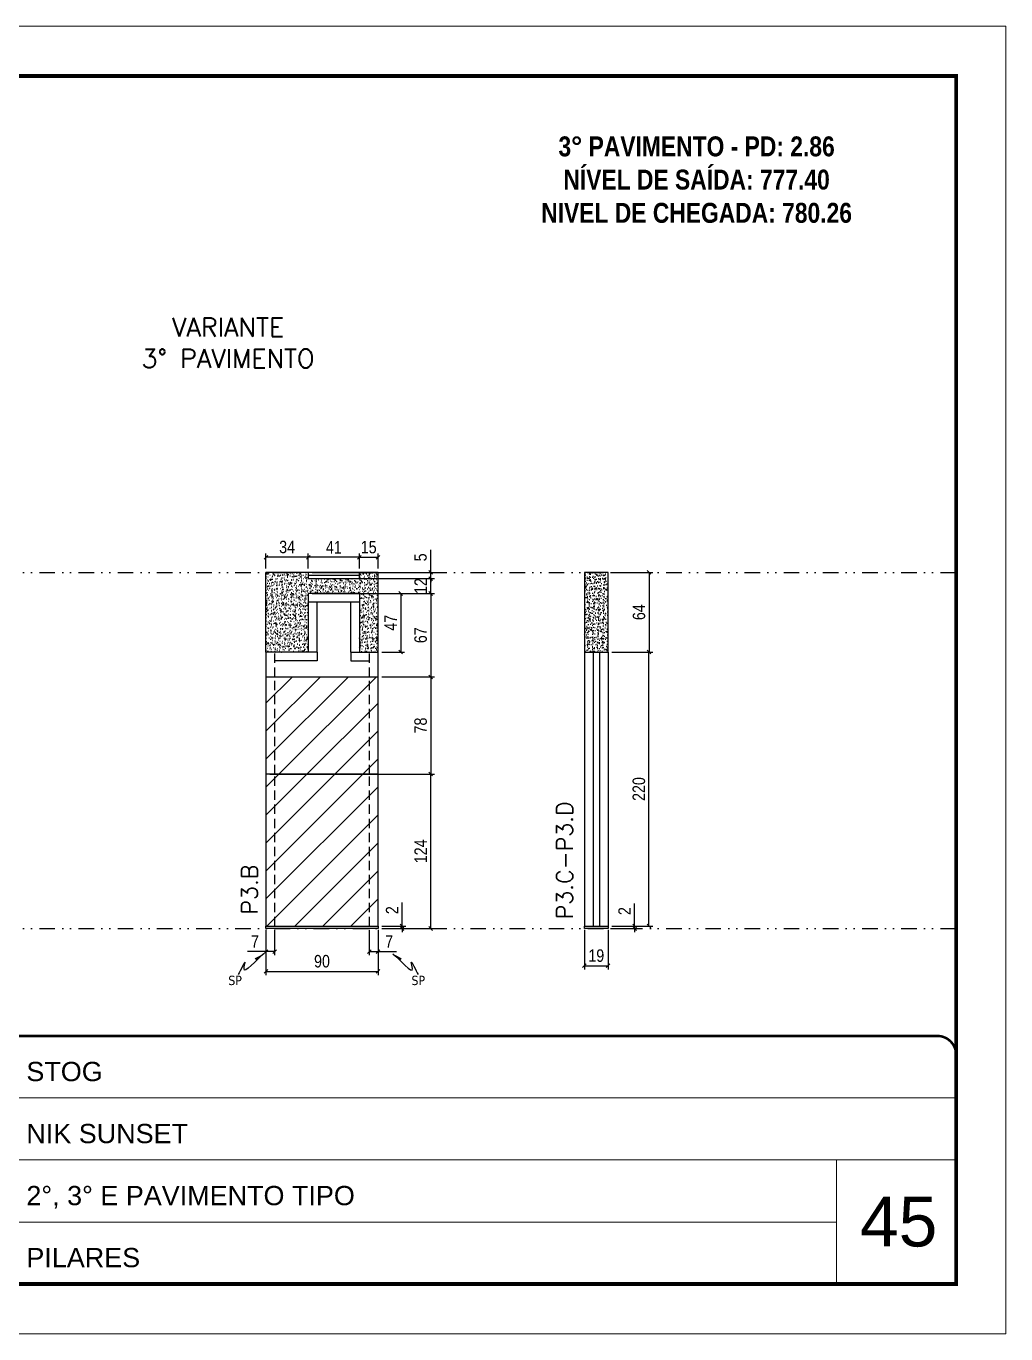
# Model space of a CAD drawing. Extents: x 808 to 7089, y -98 to 17032.
# Drawn here: x 1507 to 2293, y 3348 to 4398 of the extents above; entities that cross this region are included whole.
import ezdxf

# ---------------------------------------------------------------- set-up
doc = ezdxf.new("R2010")
doc.units = 0
for name, pattern in [('CONTINUO', [0]), ('DASHED', [0.75, 0.5, -0.25]), ('DIVIDE2', [0.625, 0.25, -0.125, 0, -0.125, 0, -0.125]), ('HIDDEN', [0.375, 0.25, -0.125])]:
    doc.linetypes.add(name, pattern=pattern)
for name, color, linetype, lineweight in [('CARIMBO', 255, 'Continuous', 9), ('Folhas', 255, 'Continuous', 9), ('REAPROVEITAMENTO', 251, 'Continuous', 9), ('SARRAFO DE PRESSAO', 251, 'DASHED', 9), ('Texto Seção', 7, 'Continuous', 15)]:
    doc.layers.add(name, color=color, linetype=linetype, lineweight=lineweight)
for name, color, linetype in [('COTA', 241, 'Continuous'), ('NOMENCLATURA', 7, 'Continuous'), ('Nível', 160, 'Continuous'), ('Painéis', 200, 'Continuous'), ('SARR_2.2x7', 40, 'Continuous'), ('SARR_EDITAR', 141, 'Continuous'), ('Sarrafo de Pressão', 42, 'HIDDEN'), ('texto', 7, 'Continuous')]:
    doc.layers.add(name, color=color, linetype=linetype)
doc.styles.add('ARIAL', font='arial.ttf')
doc.styles.add('COTA TECNICA', font='techl___.ttf', dxfattribs={"height": 10})
doc.styles.add('COTA TECNICA-50', font='techl___.ttf', dxfattribs={"height": 10})
doc.styles.add('REGUA-120', font='ROMANS.shx', dxfattribs={"height": 15})
doc.styles.add('ROMANC', font='techb___.ttf', dxfattribs={"height": 2.5})
doc.styles.get("Standard").update_dxf_attribs({"font": 'arial.ttf'})
doc.dimstyles.new('COTA PAINEL-50', dxfattribs={"dimtxt": 10, "dimasz": 3, "dimexe": 3, "dimexo": 3, "dimgap": 3, "dimtad": 1, "dimdec": 1, "dimzin": 12, "dimdsep": 46, "dimtxsty": 'COTA TECNICA-50', "dimblk1": 'OBLIQUE', "dimblk2": 'OBLIQUE', "dimsah": 1, "dimcen": 0.9, "dimclrd": 4, "dimclre": 4, "dimclrt": 240, "dimadec": 1, "dimazin": 3, "dimtfac": 1, "dimtdec": 1, "dimtmove": 0, "dimatfit": 3, "dimfxl": 1, "dimtolj": 1, "dimtzin": 12, "dimarcsym": 0})
doc.dimstyles.new('PAINEL', dxfattribs={"dimtxt": 10, "dimasz": 3, "dimexe": 3, "dimexo": 3, "dimgap": 3, "dimtad": 1, "dimdec": 1, "dimzin": 12, "dimdsep": 46, "dimtxsty": 'COTA TECNICA', "dimblk1": 'OBLIQUE', "dimblk2": 'OBLIQUE', "dimsah": 1, "dimcen": 0.9, "dimclrd": 4, "dimclre": 4, "dimclrt": 240, "dimadec": 1, "dimazin": 3, "dimtfac": 1, "dimtdec": 1, "dimtmove": 0, "dimatfit": 3, "dimfxl": 1, "dimtolj": 1, "dimtzin": 12, "dimarcsym": 0})
doc.dimstyles.get("Standard").update_dxf_attribs({"dimtxt": 0.18, "dimasz": 0.18, "dimexe": 0.18, "dimexo": 0.0625, "dimgap": 0.09, "dimtad": 0, "dimtih": 1, "dimtoh": 1, "dimdec": 4, "dimzin": 0, "dimdsep": 46, "dimtxsty": 'Standard', "dimcen": 0.09, "dimadec": 0, "dimazin": 0, "dimtfac": 1, "dimtdec": 4, "dimtofl": 0, "dimtmove": 0, "dimatfit": 3, "dimfxl": 1, "dimtolj": 1, "dimtzin": 0, "dimarcsym": 0})

# ---------------------------------------------------------------- blocks, each defined once
blk = doc.blocks.new('_Oblique')
at = {"color": 0, "linetype": 'ByBlock', "lineweight": -2}
blk.add_line((-0.5, -0.5), (0.5, 0.5), dxfattribs=at)
blk = doc.blocks.new('*D459')
at = {"layer": 'COTA', "color": 4, "lineweight": -2, "transparency": 16777216}
for p, q in [((1954.9, 3672.6), (1954.9, 3640.7)), ((1973.9, 3672.6), (1973.9, 3640.7)), ((1954.9, 3643.7), (1973.9, 3643.7))]:
    blk.add_line(p, q, dxfattribs=at)
at = {"layer": 'Defpoints', "color": 0, "transparency": 16777216}
for p in [(1954.9, 3675.6), (1973.9, 3675.6), (1973.9, 3643.7)]:
    blk.add_point(p, dxfattribs=at)
at = {"layer": 'COTA', "color": 4, "lineweight": -2, "transparency": 16777216, "xscale": 3, "yscale": 3, "zscale": 3, "rotation": 180}
blk.add_blockref('_Oblique', (1954.9, 3643.7), dxfattribs=at)
at = {"layer": 'COTA', "color": 4, "lineweight": -2, "transparency": 16777216, "xscale": 3, "yscale": 3, "zscale": 3}
blk.add_blockref('_Oblique', (1973.9, 3643.7), dxfattribs=at)
at = {"layer": 'COTA', "color": 240, "transparency": 16777216, "insert": (1964.4, 3651.8), "char_height": 10, "attachment_point": 5, "style": 'COTA TECNICA'}
blk.add_mtext('\\A1;19', dxfattribs=at)
blk = doc.blocks.new('*D460')
at = {"layer": 'COTA', "color": 4, "lineweight": -2, "transparency": 16777216}
for p, q in [((1976.9, 3895.6), (2009.7, 3895.6)), ((2006.7, 3675.6), (2006.7, 3895.6)), ((1976.9, 3675.6), (2009.7, 3675.6))]:
    blk.add_line(p, q, dxfattribs=at)
at = {"layer": 'Defpoints', "color": 0, "transparency": 16777216}
for p in [(1973.9, 3895.6), (2006.7, 3895.6), (1973.9, 3675.6)]:
    blk.add_point(p, dxfattribs=at)
at = {"layer": 'COTA', "color": 4, "lineweight": -2, "transparency": 16777216, "xscale": 3, "yscale": 3, "zscale": 3}
for p, rotation in [((2006.7, 3895.6), 90), ((2006.7, 3675.6), 270)]:
    blk.add_blockref('_Oblique', p, dxfattribs=dict(at, rotation=rotation))
at = {"layer": 'COTA', "color": 240, "transparency": 16777216, "insert": (1998.6, 3785.6), "char_height": 10, "attachment_point": 5, "rotation": 90, "style": 'COTA TECNICA'}
blk.add_mtext('\\A1;220', dxfattribs=at)
blk = doc.blocks.new('*D461')
at = {"layer": 'COTA', "color": 4, "lineweight": -2, "transparency": 16777216}
for p, q in [((1995.1, 3675.6), (1995.1, 3693.7)), ((1976.9, 3675.6), (1998.1, 3675.6)), ((1995.1, 3673.6), (1995.1, 3675.6)), ((1976.9, 3673.6), (1998.1, 3673.6)), ((1995.1, 3673.6), (1995.1, 3670.6))]:
    blk.add_line(p, q, dxfattribs=at)
at = {"layer": 'Defpoints', "color": 0, "transparency": 16777216}
for p in [(1973.9, 3675.6), (1995.1, 3675.6), (1973.9, 3673.6)]:
    blk.add_point(p, dxfattribs=at)
at = {"layer": 'COTA', "color": 4, "lineweight": -2, "transparency": 16777216, "xscale": 3, "yscale": 3, "zscale": 3}
for p, rotation in [((1995.1, 3675.6), 270), ((1995.1, 3673.6), 90)]:
    blk.add_blockref('_Oblique', p, dxfattribs=dict(at, rotation=rotation))
at = {"layer": 'COTA', "color": 240, "transparency": 16777216, "insert": (1987.1, 3687.6), "char_height": 10, "attachment_point": 5, "rotation": 90, "style": 'COTA TECNICA-50'}
blk.add_mtext('\\A1;2', dxfattribs=at)
blk = doc.blocks.new('*D1688')
at = {"layer": 'COTA', "color": 4, "linetype": 'ByBlock', "lineweight": -2, "transparency": 16777216}
for p, q in [((1976.9, 3959.6), (2009.8, 3959.6)), ((2006.8, 3959.6), (2006.8, 3895.6)), ((1976.9, 3895.6), (2009.8, 3895.6))]:
    blk.add_line(p, q, dxfattribs=at)
at = {"layer": 'Defpoints', "color": 0, "linetype": 'ByBlock', "transparency": 16777216}
for p in [(1973.9, 3959.6), (1973.9, 3895.6), (2006.8, 3895.6)]:
    blk.add_point(p, dxfattribs=at)
at = {"layer": 'COTA', "color": 4, "linetype": 'ByBlock', "lineweight": -2, "transparency": 16777216, "xscale": 3, "yscale": 3, "zscale": 3}
for p, rotation in [((2006.8, 3959.6), 90), ((2006.8, 3895.6), 270)]:
    blk.add_blockref('_Oblique', p, dxfattribs=dict(at, rotation=rotation))
at = {"layer": 'COTA', "color": 240, "linetype": 'ByBlock', "transparency": 16777216, "insert": (1998.7, 3927.6), "char_height": 10, "attachment_point": 5, "rotation": 90, "style": 'COTA TECNICA'}
blk.add_mtext('\\A1;64', dxfattribs=at)
blk = doc.blocks.new('*D554')
at = {"layer": 'COTA', "color": 4, "lineweight": -2, "transparency": 16777216}
for p, q in [((1699.2, 3672.6), (1699.2, 3636.2)), ((1789.2, 3672.6), (1789.2, 3636.2)), ((1699.2, 3639.2), (1789.2, 3639.2))]:
    blk.add_line(p, q, dxfattribs=at)
at = {"layer": 'Defpoints', "color": 0, "transparency": 16777216}
for p in [(1699.2, 3675.6), (1789.2, 3675.6), (1789.2, 3639.2)]:
    blk.add_point(p, dxfattribs=at)
at = {"layer": 'COTA', "color": 4, "lineweight": -2, "transparency": 16777216, "xscale": 3, "yscale": 3, "zscale": 3, "rotation": 180}
blk.add_blockref('_Oblique', (1699.2, 3639.2), dxfattribs=at)
at = {"layer": 'COTA', "color": 4, "lineweight": -2, "transparency": 16777216, "xscale": 3, "yscale": 3, "zscale": 3}
blk.add_blockref('_Oblique', (1789.2, 3639.2), dxfattribs=at)
at = {"layer": 'COTA', "color": 240, "transparency": 16777216, "insert": (1744.2, 3647.3), "char_height": 10, "attachment_point": 5, "style": 'COTA TECNICA'}
blk.add_mtext('\\A1;90', dxfattribs=at)
blk = doc.blocks.new('*D555')
at = {"layer": 'COTA', "color": 4, "lineweight": -2, "transparency": 16777216}
for p, q in [((1782.2, 3672.6), (1782.2, 3652.1)), ((1789.2, 3670.6), (1789.2, 3652.1)), ((1782.2, 3655.1), (1789.2, 3655.1)), ((1789.2, 3655.1), (1804, 3655.1))]:
    blk.add_line(p, q, dxfattribs=at)
at = {"layer": 'Defpoints', "color": 0, "transparency": 16777216}
for p in [(1782.2, 3675.6), (1789.2, 3673.6), (1789.2, 3655.1)]:
    blk.add_point(p, dxfattribs=at)
at = {"layer": 'COTA', "color": 4, "lineweight": -2, "transparency": 16777216, "xscale": 3, "yscale": 3, "zscale": 3, "rotation": 180}
blk.add_blockref('_Oblique', (1782.2, 3655.1), dxfattribs=at)
at = {"layer": 'COTA', "color": 4, "lineweight": -2, "transparency": 16777216, "xscale": 3, "yscale": 3, "zscale": 3}
blk.add_blockref('_Oblique', (1789.2, 3655.1), dxfattribs=at)
at = {"layer": 'COTA', "color": 240, "transparency": 16777216, "insert": (1798.1, 3663.1), "char_height": 10, "attachment_point": 5, "style": 'COTA TECNICA-50'}
blk.add_mtext('\\A1;7', dxfattribs=at)
blk = doc.blocks.new('*D556')
at = {"layer": 'COTA', "color": 4, "lineweight": -2, "transparency": 16777216}
for p, q in [((1699.2, 3670.6), (1699.2, 3652.1)), ((1706.2, 3672.6), (1706.2, 3652.1)), ((1699.2, 3655.1), (1684.5, 3655.1)), ((1706.2, 3655.1), (1699.2, 3655.1))]:
    blk.add_line(p, q, dxfattribs=at)
at = {"layer": 'Defpoints', "color": 0, "transparency": 16777216}
for p in [(1706.2, 3675.6), (1699.2, 3673.6), (1699.2, 3655.1)]:
    blk.add_point(p, dxfattribs=at)
at = {"layer": 'COTA', "color": 4, "lineweight": -2, "transparency": 16777216, "xscale": 3, "yscale": 3, "zscale": 3, "rotation": 180}
blk.add_blockref('_Oblique', (1699.2, 3655.1), dxfattribs=at)
at = {"layer": 'COTA', "color": 4, "lineweight": -2, "transparency": 16777216, "xscale": 3, "yscale": 3, "zscale": 3}
blk.add_blockref('_Oblique', (1706.2, 3655.1), dxfattribs=at)
at = {"layer": 'COTA', "color": 240, "transparency": 16777216, "insert": (1690.4, 3663.1), "char_height": 10, "attachment_point": 5, "style": 'COTA TECNICA-50'}
blk.add_mtext('\\A1;7', dxfattribs=at)
blk = doc.blocks.new('*D557')
at = {"layer": 'COTA', "color": 4, "linetype": 'ByBlock', "lineweight": -2, "transparency": 16777216}
for p, q in [((1792.2, 3797.6), (1834.5, 3797.6)), ((1831.5, 3673.6), (1831.5, 3797.6)), ((1792.2, 3673.6), (1834.5, 3673.6))]:
    blk.add_line(p, q, dxfattribs=at)
at = {"layer": 'Defpoints', "color": 0, "linetype": 'ByBlock', "transparency": 16777216}
for p in [(1789.2, 3797.6), (1831.5, 3797.6), (1789.2, 3673.6)]:
    blk.add_point(p, dxfattribs=at)
at = {"layer": 'COTA', "color": 4, "linetype": 'ByBlock', "lineweight": -2, "transparency": 16777216, "xscale": 3, "yscale": 3, "zscale": 3}
for p, rotation in [((1831.5, 3797.6), 90), ((1831.5, 3673.6), 270)]:
    blk.add_blockref('_Oblique', p, dxfattribs=dict(at, rotation=rotation))
at = {"layer": 'COTA', "color": 240, "linetype": 'ByBlock', "transparency": 16777216, "insert": (1823.4, 3735.6), "char_height": 10, "attachment_point": 5, "rotation": 90, "style": 'COTA TECNICA'}
blk.add_mtext('\\A1;124', dxfattribs=at)
blk = doc.blocks.new('*D558')
at = {"layer": 'COTA', "color": 4, "lineweight": -2, "transparency": 16777216}
for p, q in [((1808.5, 3675.6), (1808.5, 3694.4)), ((1792.2, 3675.6), (1811.5, 3675.6)), ((1808.5, 3673.6), (1808.5, 3675.6)), ((1792.2, 3673.6), (1811.5, 3673.6)), ((1808.5, 3673.6), (1808.5, 3670.6))]:
    blk.add_line(p, q, dxfattribs=at)
at = {"layer": 'Defpoints', "color": 0, "transparency": 16777216}
for p in [(1789.2, 3675.6), (1789.2, 3673.6), (1808.5, 3673.6)]:
    blk.add_point(p, dxfattribs=at)
at = {"layer": 'COTA', "color": 4, "lineweight": -2, "transparency": 16777216, "xscale": 3, "yscale": 3, "zscale": 3}
for p, rotation in [((1808.5, 3675.6), 270), ((1808.5, 3673.6), 90)]:
    blk.add_blockref('_Oblique', p, dxfattribs=dict(at, rotation=rotation))
at = {"layer": 'COTA', "color": 240, "transparency": 16777216, "insert": (1800.5, 3688.3), "char_height": 10, "attachment_point": 5, "rotation": 90, "style": 'COTA TECNICA-50'}
blk.add_mtext('\\A1;2', dxfattribs=at)
blk = doc.blocks.new('*D559')
at = {"layer": 'COTA', "color": 4, "linetype": 'ByBlock', "lineweight": -2, "transparency": 16777216}
for p, q in [((1792.2, 3797.6), (1834.5, 3797.6)), ((1831.5, 3673.6), (1831.5, 3797.6)), ((1792.2, 3673.6), (1834.5, 3673.6))]:
    blk.add_line(p, q, dxfattribs=at)
at = {"layer": 'Defpoints', "color": 0, "linetype": 'ByBlock', "transparency": 16777216}
for p in [(1789.2, 3797.6), (1831.5, 3797.6), (1789.2, 3673.6)]:
    blk.add_point(p, dxfattribs=at)
at = {"layer": 'COTA', "color": 4, "linetype": 'ByBlock', "lineweight": -2, "transparency": 16777216, "xscale": 3, "yscale": 3, "zscale": 3}
for p, rotation in [((1831.5, 3797.6), 90), ((1831.5, 3673.6), 270)]:
    blk.add_blockref('_Oblique', p, dxfattribs=dict(at, rotation=rotation))
at = {"layer": 'COTA', "color": 240, "linetype": 'ByBlock', "transparency": 16777216, "insert": (1823.4, 3735.6), "char_height": 10, "attachment_point": 5, "rotation": 90, "style": 'COTA TECNICA'}
blk.add_mtext('\\A1;124', dxfattribs=at)
blk = doc.blocks.new('*D560')
at = {"layer": 'COTA', "color": 4, "lineweight": -2, "transparency": 16777216}
for p, q in [((1699.2, 3962.6), (1699.2, 3974.7)), ((1733.2, 3971.7), (1699.2, 3971.7)), ((1733.2, 3962.6), (1733.2, 3974.7))]:
    blk.add_line(p, q, dxfattribs=at)
at = {"layer": 'Defpoints', "color": 0, "transparency": 16777216}
for p in [(1699.2, 3971.7), (1699.2, 3959.6), (1733.2, 3959.6)]:
    blk.add_point(p, dxfattribs=at)
at = {"layer": 'COTA', "color": 4, "lineweight": -2, "transparency": 16777216, "xscale": 3, "yscale": 3, "zscale": 3, "rotation": 180}
blk.add_blockref('_Oblique', (1699.2, 3971.7), dxfattribs=at)
at = {"layer": 'COTA', "color": 4, "lineweight": -2, "transparency": 16777216, "xscale": 3, "yscale": 3, "zscale": 3}
blk.add_blockref('_Oblique', (1733.2, 3971.7), dxfattribs=at)
at = {"layer": 'COTA', "color": 240, "transparency": 16777216, "insert": (1716.2, 3979.9), "char_height": 10, "attachment_point": 5, "style": 'COTA TECNICA-50'}
blk.add_mtext('\\A1;34', dxfattribs=at)
blk = doc.blocks.new('*D561')
at = {"layer": 'COTA', "color": 4, "lineweight": -2, "transparency": 16777216}
for p, q in [((1758.2, 3942.6), (1834.5, 3942.6)), ((1831.5, 3942.6), (1831.5, 3875.6)), ((1792.2, 3875.6), (1834.5, 3875.6))]:
    blk.add_line(p, q, dxfattribs=at)
at = {"layer": 'Defpoints', "color": 0, "transparency": 16777216}
for p in [(1755.2, 3942.6), (1789.2, 3875.6), (1831.5, 3875.6)]:
    blk.add_point(p, dxfattribs=at)
at = {"layer": 'COTA', "color": 4, "lineweight": -2, "transparency": 16777216, "xscale": 3, "yscale": 3, "zscale": 3}
for p, rotation in [((1831.5, 3942.6), 90), ((1831.5, 3875.6), 270)]:
    blk.add_blockref('_Oblique', p, dxfattribs=dict(at, rotation=rotation))
at = {"layer": 'COTA', "color": 240, "transparency": 16777216, "insert": (1823.4, 3909.1), "char_height": 10, "attachment_point": 5, "rotation": 90, "style": 'COTA TECNICA'}
blk.add_mtext('\\A1;67', dxfattribs=at)
blk = doc.blocks.new('*D1689')
at = {"layer": 'COTA', "color": 4, "lineweight": -2, "transparency": 16777216}
for p, q in [((1792.2, 3875.6), (1834.5, 3875.6)), ((1831.5, 3875.6), (1831.5, 3797.6)), ((1702.2, 3797.6), (1834.5, 3797.6))]:
    blk.add_line(p, q, dxfattribs=at)
at = {"layer": 'Defpoints', "color": 0, "transparency": 16777216}
for p in [(1789.2, 3875.6), (1699.2, 3797.6), (1831.5, 3797.6)]:
    blk.add_point(p, dxfattribs=at)
at = {"layer": 'COTA', "color": 4, "lineweight": -2, "transparency": 16777216, "xscale": 3, "yscale": 3, "zscale": 3}
for p, rotation in [((1831.5, 3875.6), 90), ((1831.5, 3797.6), 270)]:
    blk.add_blockref('_Oblique', p, dxfattribs=dict(at, rotation=rotation))
at = {"layer": 'COTA', "color": 240, "transparency": 16777216, "insert": (1823.4, 3836.6), "char_height": 10, "attachment_point": 5, "rotation": 90, "style": 'COTA TECNICA'}
blk.add_mtext('\\A1;78', dxfattribs=at)
blk = doc.blocks.new('*D1690')
at = {"layer": 'COTA', "color": 4, "lineweight": -2, "transparency": 16777216}
for p, q in [((1736.2, 3942.6), (1810.4, 3942.6)), ((1807.4, 3942.6), (1807.4, 3895.6)), ((1792.2, 3895.6), (1810.4, 3895.6))]:
    blk.add_line(p, q, dxfattribs=at)
at = {"layer": 'Defpoints', "color": 0, "transparency": 16777216}
for p in [(1733.2, 3942.6), (1789.2, 3895.6), (1807.4, 3895.6)]:
    blk.add_point(p, dxfattribs=at)
at = {"layer": 'COTA', "color": 4, "lineweight": -2, "transparency": 16777216, "xscale": 3, "yscale": 3, "zscale": 3}
for p, rotation in [((1807.4, 3942.6), 90), ((1807.4, 3895.6), 270)]:
    blk.add_blockref('_Oblique', p, dxfattribs=dict(at, rotation=rotation))
at = {"layer": 'COTA', "color": 240, "transparency": 16777216, "insert": (1799.3, 3919.1), "char_height": 10, "attachment_point": 5, "rotation": 90, "style": 'COTA TECNICA'}
blk.add_mtext('\\A1;47', dxfattribs=at)
blk = doc.blocks.new('*D562')
at = {"layer": 'COTA', "color": 4, "lineweight": -2, "transparency": 16777216}
for p, q in [((1774.2, 3962.6), (1774.2, 3974.7)), ((1774.2, 3971.7), (1789.2, 3971.7)), ((1789.2, 3962.6), (1789.2, 3974.7))]:
    blk.add_line(p, q, dxfattribs=at)
at = {"layer": 'Defpoints', "color": 0, "transparency": 16777216}
for p in [(1789.2, 3971.7), (1774.2, 3959.6), (1789.2, 3959.6)]:
    blk.add_point(p, dxfattribs=at)
at = {"layer": 'COTA', "color": 4, "lineweight": -2, "transparency": 16777216, "xscale": 3, "yscale": 3, "zscale": 3, "rotation": 180}
blk.add_blockref('_Oblique', (1774.2, 3971.7), dxfattribs=at)
at = {"layer": 'COTA', "color": 4, "lineweight": -2, "transparency": 16777216, "xscale": 3, "yscale": 3, "zscale": 3}
blk.add_blockref('_Oblique', (1789.2, 3971.7), dxfattribs=at)
at = {"layer": 'COTA', "color": 240, "transparency": 16777216, "insert": (1781.7, 3979.8), "char_height": 10, "attachment_point": 5, "style": 'COTA TECNICA'}
blk.add_mtext('\\A1;15', dxfattribs=at)
blk = doc.blocks.new('*D1691')
at = {"layer": 'COTA', "color": 4, "lineweight": -2, "transparency": 16777216}
for p, q in [((1736.2, 3954.6), (1834.5, 3954.6)), ((1831.5, 3942.6), (1831.5, 3954.6)), ((1758.2, 3942.6), (1834.5, 3942.6))]:
    blk.add_line(p, q, dxfattribs=at)
at = {"layer": 'Defpoints', "color": 0, "transparency": 16777216}
for p in [(1733.2, 3954.6), (1831.5, 3954.6), (1755.2, 3942.6)]:
    blk.add_point(p, dxfattribs=at)
at = {"layer": 'COTA', "color": 4, "lineweight": -2, "transparency": 16777216, "xscale": 3, "yscale": 3, "zscale": 3}
for p, rotation in [((1831.5, 3954.6), 90), ((1831.5, 3942.6), 270)]:
    blk.add_blockref('_Oblique', p, dxfattribs=dict(at, rotation=rotation))
at = {"layer": 'COTA', "color": 240, "transparency": 16777216, "insert": (1823.4, 3948.6), "char_height": 10, "attachment_point": 5, "rotation": 90, "style": 'COTA TECNICA'}
blk.add_mtext('\\A1;12', dxfattribs=at)
blk = doc.blocks.new('*D1692')
at = {"layer": 'COTA', "color": 4, "lineweight": -2, "transparency": 16777216}
for p, q in [((1831.5, 3959.6), (1831.5, 3977.7)), ((1736.2, 3959.6), (1834.5, 3959.6)), ((1831.5, 3954.6), (1831.5, 3959.6)), ((1758.2, 3954.6), (1834.5, 3954.6)), ((1831.5, 3954.6), (1831.5, 3951.6))]:
    blk.add_line(p, q, dxfattribs=at)
at = {"layer": 'Defpoints', "color": 0, "transparency": 16777216}
for p in [(1733.2, 3959.6), (1831.5, 3959.6), (1755.2, 3954.6)]:
    blk.add_point(p, dxfattribs=at)
at = {"layer": 'COTA', "color": 4, "lineweight": -2, "transparency": 16777216, "xscale": 3, "yscale": 3, "zscale": 3}
for p, rotation in [((1831.5, 3959.6), 270), ((1831.5, 3954.6), 90)]:
    blk.add_blockref('_Oblique', p, dxfattribs=dict(at, rotation=rotation))
at = {"layer": 'COTA', "color": 240, "transparency": 16777216, "insert": (1823.3, 3971.6), "char_height": 10, "attachment_point": 5, "rotation": 90, "style": 'COTA TECNICA'}
blk.add_mtext('\\A1;5', dxfattribs=at)
blk = doc.blocks.new('*D1693')
at = {"layer": 'COTA', "color": 4, "lineweight": -2, "transparency": 16777216}
for p, q in [((1733.2, 3962.6), (1733.2, 3974.7)), ((1774.2, 3971.7), (1733.2, 3971.7)), ((1774.2, 3962.6), (1774.2, 3974.7))]:
    blk.add_line(p, q, dxfattribs=at)
at = {"layer": 'Defpoints', "color": 0, "transparency": 16777216}
for p in [(1733.2, 3971.7), (1733.2, 3959.6), (1774.2, 3959.6)]:
    blk.add_point(p, dxfattribs=at)
at = {"layer": 'COTA', "color": 4, "lineweight": -2, "transparency": 16777216, "xscale": 3, "yscale": 3, "zscale": 3, "rotation": 180}
blk.add_blockref('_Oblique', (1733.2, 3971.7), dxfattribs=at)
at = {"layer": 'COTA', "color": 4, "lineweight": -2, "transparency": 16777216, "xscale": 3, "yscale": 3, "zscale": 3}
blk.add_blockref('_Oblique', (1774.2, 3971.7), dxfattribs=at)
at = {"layer": 'COTA', "color": 240, "transparency": 16777216, "insert": (1753.7, 3979.7), "char_height": 10, "attachment_point": 5, "style": 'COTA TECNICA'}
blk.add_mtext('\\A1;41', dxfattribs=at)
blk = doc.blocks.new('9999999999')
at = {"color": 30, "linetype": 'CONTINUO'}
for p, q in [((98564.6, 34379.6), (99584, 34379.6)), ((98564.6, 34329.8), (99488, 34329.8)), ((99584, 34329.8), (99488, 34329.8)), ((99488, 34329.8), (99488, 34230.2)), ((98564.6, 34280), (99488, 34280))]:
    blk.add_line(p, q, dxfattribs=at)
at = {"color": 30, "linetype": 'CONTINUO', "const_width": 2}
blk.add_lwpolyline([(99584, 34230.2), (99584, 34414.4, 0.414214), (99569, 34429.4), (98229, 34429.4, 0.414214), (98214, 34414.4), (98214, 34245.2, 0.414214), (98229, 34230.2), (99584, 34230.2)], format="xyb", dxfattribs=at)
at = {"layer": 'Folhas'}
blk.add_lwpolyline([(98139, 34190.2), (99624, 34190.2), (99624, 35240.2), (98139, 35240.2)], close=True, dxfattribs=at)
at = {"layer": 'Folhas', "color": 30, "const_width": 3}
blk.add_lwpolyline([(98214, 34230.2), (99584, 34230.2), (99584, 35200.2), (98214, 35200.2)], close=True, dxfattribs=at)
at = {"color": 7, "linetype": 'Continuous', "ltscale": 5, "style": 'ARIAL'}
for s, height, p in [('STOG', 15.48, (98837.7, 34393.1)), ('NIK SUNSET', 15.48, (98837.7, 34343.3)), ('2°, 3° E PAVIMENTO TIPO', 15.483, (98837.7, 34293.5)), ('PILARES', 15.48, (98837.7, 34243.7))]:
    blk.add_text(s, height=height, dxfattribs=at).set_placement(p)

msp = doc.modelspace()

# ---------------------------------------------------------------- hatches: boundary and pattern name
at = {"layer": 'COTA', "linetype": 'ByBlock'}
h = msp.add_hatch(dxfattribs=at)
h.set_pattern_fill('AR-CONC', color=256, scale=0.03)
h.set_pattern_definition([(50, (-6747.8653, -152.4276), (5.46554, -0.4781726), [0.5715, -6.2865]), (355, (-6747.8653, -152.4276), (-1.0573026, 5.7317054), [0.4572, -5.0292175]), (100.451445, (-6747.41, -152.4674), (4.4082374, 5.2535326), [0.4857003, -5.3427073]), (46.1842, (-6747.8653, -150.9036), (8.132371, -1.26127), [0.85725, -9.42975]), (96.63556, (-6747.188, -151.009), (7.122124, 7.422784), [0.728551, -8.014068]), (351.18415, (-6747.865, -150.9036), (7.122124, 7.422784), [0.685799, -7.543792]), (21, (-6747.1033, -151.2846), (4.5484317, -3.067956), [0.5715, -6.2865]), (326, (-6747.1033, -151.2846), (1.854061, 5.525639), [0.4572, -5.0292]), (71.451445, (-6746.7243, -151.54), (6.4024926, 2.457683), [0.4857003, -5.342698]), (37.5, (-6747.8653, -152.4276), (0.0926581, 2.53665117), [0, -4.96824, 0, -5.1054, 0, -5.04825]), (7.5, (-6747.8653, -152.4276), (2.0045899, 3.00541724), [0, -2.91084, 0, -4.85394, 0, -1.92405]), (327.5, (-6749.5646, -152.4276), (4.06771786, -0.1718623), [0, -1.905, 0, -5.9436, 0, -7.8867]), (317.5, (-6750.3266, -152.4276), (4.4438754, 0.7627947), [0, -2.4765, 0, -3.94716, 0, -5.6007])])
h.paths.add_polyline_path([(1774.22, 3954.56), (1774.22, 3959.56), (1789.22, 3959.56), (1789.22, 3895.56), (1774.22, 3895.56), (1774.22, 3942.56), (1733.22, 3942.56), (1733.22, 3895.56), (1699.22, 3895.56), (1699.22, 3959.56), (1733.22, 3959.56), (1733.22, 3954.56)])
h = msp.add_hatch(dxfattribs=at)
h.set_pattern_fill('AR-CONC', color=256, scale=0.03)
h.set_pattern_definition([(50, (-7134.208, -152.4037), (5.46554, -0.4781726), [0.5715, -6.2865]), (355, (-7134.208, -152.4037), (-1.0573026, 5.7317054), [0.4572, -5.0292175]), (100.451445, (-7133.7527, -152.4435), (4.4082374, 5.2535326), [0.4857003, -5.3427073]), (46.1842, (-7134.208, -150.8797), (8.132371, -1.26127), [0.85725, -9.42975]), (96.63556, (-7133.5305, -150.985), (7.122124, 7.422784), [0.728551, -8.014068]), (351.18415, (-7134.208, -150.88), (7.122124, 7.422784), [0.685799, -7.543792]), (21, (-7133.446, -151.2607), (4.5484317, -3.067956), [0.5715, -6.2865]), (326, (-7133.446, -151.2607), (1.854061, 5.525639), [0.4572, -5.0292]), (71.451445, (-7133.067, -151.5163), (6.4024926, 2.457683), [0.4857003, -5.342698]), (37.5, (-7134.2081, -152.4037), (0.0926581, 2.53665117), [0, -4.96824, 0, -5.1054, 0, -5.04825]), (7.5, (-7134.2081, -152.4037), (2.0045899, 3.00541724), [0, -2.91084, 0, -4.85394, 0, -1.92405]), (327.5, (-7135.9074, -152.4037), (4.06771786, -0.1718623), [0, -1.905, 0, -5.9436, 0, -7.8867]), (317.5, (-7136.6694, -152.4037), (4.4438754, 0.7627947), [0, -2.4765, 0, -3.94716, 0, -5.6007])])
h.paths.add_polyline_path([(1973.91, 3959.59), (1954.91, 3959.59), (1954.91, 3895.56), (1973.91, 3895.56)])
at = {"layer": 'REAPROVEITAMENTO', "linetype": 'ByBlock'}
h = msp.add_hatch(dxfattribs=at)
h.set_pattern_fill('ANSI31', color=256, scale=5, style=2)
h.paths.add_polyline_path([(1699.22, 3875.56), (1699.22, 3797.56), (1789.22, 3797.56), (1789.22, 3875.56)])
h = msp.add_hatch(dxfattribs=at)
h.set_pattern_fill('ANSI31', color=256, scale=5, style=2)
h.paths.add_polyline_path([(1789.22, 3797.56), (1699.22, 3797.56), (1699.22, 3675.56), (1789.22, 3675.56)])

# ---------------------------------------------------------------- linework, layer by layer
at = {"layer": 'COTA', "linetype": 'ByBlock'}
for p, q in [((1699.22, 3895.56), (1699.22, 3959.56)), ((1733.22, 3959.56), (1699.22, 3959.56)), ((1789.22, 3959.56), (1774.22, 3959.56)), ((1789.22, 3959.56), (1789.22, 3959.56)), ((1789.22, 3895.56), (1789.22, 3959.56)), ((1789.22, 3895.56), (1789.22, 3895.56))]:
    msp.add_line(p, q, dxfattribs=at)
msp.add_lwpolyline([(1954.91, 3895.56), (1973.91, 3895.56), (1973.91, 3959.59), (1954.91, 3959.59)], close=True, dxfattribs=at)
at = {"layer": 'Nível', "color": 4, "linetype": 'DIVIDE2', "ltscale": 50}
for p, q in [((1202.84, 3959.56), (2253.17, 3959.56)), ((1202.84, 3673.56), (2253.17, 3673.56))]:
    msp.add_line(p, q, dxfattribs=at)
at = {"layer": 'Painéis'}
for p, q in [((1774.22, 3942.56), (1733.22, 3942.56)), ((1733.22, 3942.56), (1733.22, 3895.56)), ((1774.22, 3942.56), (1774.22, 3895.56)), ((1733.22, 3895.56), (1699.22, 3895.56)), ((1699.22, 3895.56), (1699.22, 3797.56)), ((1774.22, 3895.56), (1789.22, 3895.56)), ((1789.22, 3797.56), (1789.22, 3895.56)), ((1954.91, 3895.56), (1954.91, 3675.56)), ((1954.91, 3895.56), (1973.91, 3895.56)), ((1954.91, 3895.56), (1973.91, 3895.56)), ((1973.91, 3895.56), (1973.91, 3675.56)), ((1789.22, 3875.56), (1699.22, 3875.56)), ((1954.91, 3675.56), (1973.91, 3675.56)), ((1954.91, 3675.56), (1973.91, 3675.56)), ((1954.91, 3673.56), (1954.91, 3675.56)), ((1973.91, 3675.56), (1973.91, 3673.56)), ((1973.91, 3673.56), (1954.91, 3673.56))]:
    msp.add_line(p, q, dxfattribs=at)
for points in [[(1774.22, 3959.56), (1733.22, 3959.56), (1733.22, 3954.56), (1774.22, 3954.56)], [(1789.22, 3797.56), (1699.22, 3797.56), (1699.22, 3675.56), (1789.22, 3675.56)], [(1789.22, 3673.56), (1699.22, 3673.56), (1699.22, 3675.56), (1789.22, 3675.56)]]:
    msp.add_lwpolyline(points, close=True, dxfattribs=at)
at = {"layer": 'SARR_2.2x7'}
for p, q in [((1774.22, 3935.56), (1733.22, 3935.56)), ((1740.22, 3895.56), (1740.22, 3935.56)), ((1767.22, 3895.56), (1767.22, 3935.56)), ((1740.22, 3895.56), (1733.22, 3895.56)), ((1740.22, 3895.56), (1740.22, 3888.56)), ((1767.22, 3895.56), (1774.22, 3895.56)), ((1767.22, 3895.56), (1767.22, 3888.56)), ((1961.91, 3895.56), (1961.91, 3675.56)), ((1966.91, 3895.56), (1966.91, 3675.56)), ((1740.22, 3888.56), (1706.22, 3888.56)), ((1767.22, 3888.56), (1782.22, 3888.56))]:
    msp.add_line(p, q, dxfattribs=at)
at = {"layer": 'SARR_EDITAR', "linetype": 'Continuous'}
msp.add_line((1774.22, 3957.06), (1733.22, 3957.06), dxfattribs=at)
at = {"layer": 'Sarrafo de Pressão', "ltscale": 30}
for p, q in [((1706.22, 3875.56), (1706.22, 3895.56)), ((1782.22, 3875.56), (1782.22, 3895.56)), ((1706.22, 3797.56), (1706.22, 3875.56)), ((1782.22, 3797.56), (1782.22, 3875.56)), ((1706.22, 3675.56), (1706.22, 3797.56)), ((1782.22, 3675.56), (1782.22, 3797.56))]:
    msp.add_line(p, q, dxfattribs=at)

# ---------------------------------------------------------------- block references
at = {"layer": 'SARRAFO DE PRESSAO', "color": 6, "linetype": 'ByBlock'}
msp.add_blockref('9999999999', (-97330.81, -30842.05), dxfattribs=at)

# ---------------------------------------------------------------- texts
at = {"layer": 'CARIMBO', "style": 'ARIAL'}
msp.add_text('45', height=40, dxfattribs=at).set_placement((2176.03, 3418.3))
at = {"layer": 'NOMENCLATURA', "color": 2, "insert": (2044.91, 4336.29), "char_height": 16, "attachment_point": 2, "style": 'ROMANC'}
msp.add_mtext_dynamic_manual_height_columns('\\P3° PAVIMENTO - PD: 2.86\\PNÍVEL DE SAÍDA: 777.40\\PNIVEL DE CHEGADA: 780.26', width=328.3607, gutter_width=1, heights=[0], dxfattribs=at)
at = {"layer": 'texto', "color": 0, "char_height": 7.5, "attachment_point": 5}
for insert in [(1674.45, 3631.89), (1821.47, 3631.89)]:
    msp.add_mtext('{\\fTahoma|b0|i0|c0|p34;\\C4;SP}', dxfattribs=dict(at, insert=insert))
at = {"layer": 'Texto Seção', "insert": (1497.92, 4123.83), "char_height": 15, "width": 341.7325, "attachment_point": 7, "style": 'REGUA-120'}
msp.add_mtext('\\pxqc;VARIANTE^J3° PAVIMENTO', dxfattribs=at)
at = {"layer": 'Texto Seção', "char_height": 13, "width": 285.3299, "attachment_point": 7, "rotation": 90, "style": 'REGUA-120'}
for s, insert in [('P3.C-P3.D', (1945.46, 3680.98)), ('P3.B', (1692.54, 3684.82))]:
    msp.add_mtext(s, dxfattribs=dict(at, insert=insert))

# ---------------------------------------------------------------- dimensions: what is measured, and where the dimension line sits
at = {"layer": 'COTA'}
for base, p1, p2, angle, dimstyle, picture, middle in [((1699.22, 3971.66), (1733.22, 3959.56), (1699.22, 3959.56), 180, 'COTA PAINEL-50', '*D560', (1716.22, 3979.88)), ((1733.22, 3971.66), (1774.22, 3959.56), (1733.22, 3959.56), 180, 'PAINEL', '*D1693', (1753.72, 3979.73)), ((1831.45, 3959.56), (1755.22, 3954.56), (1733.22, 3959.56), 90, 'PAINEL', '*D1692', (1823.34, 3971.61)), ((1807.4, 3895.56), (1733.22, 3942.56), (1789.22, 3895.56), 90, 'PAINEL', '*D1690', (1799.33, 3919.06)), ((1831.45, 3875.56), (1755.22, 3942.56), (1789.22, 3875.56), 90, 'PAINEL', '*D561', (1823.35, 3909.06)), ((1831.45, 3797.56), (1789.22, 3875.56), (1699.22, 3797.56), 90, 'PAINEL', '*D1689', (1823.36, 3836.56)), ((1699.22, 3655.05), (1706.22, 3675.56), (1699.22, 3673.56), 180, 'COTA PAINEL-50', '*D556', (1690.36, 3663.13))]:
    dim = msp.add_linear_dim(base=base, p1=p1, p2=p2, angle=angle, dimstyle=dimstyle, dxfattribs=at)
    dim.commit()
    dim.dimension.update_dxf_attribs({"geometry": picture, "text_midpoint": middle})
for base, p1, p2, angle, dimstyle, picture, middle in [((1789.22, 3971.66), (1774.22, 3959.56), (1789.22, 3959.56), 180, 'PAINEL', '*D562', (1781.72, 3971.66)), ((1831.45, 3954.56), (1755.22, 3942.56), (1733.22, 3954.56), 90, 'PAINEL', '*D1691', (1831.45, 3948.56)), ((1808.48, 3673.56), (1789.22, 3675.56), (1789.22, 3673.56), 90, 'COTA PAINEL-50', '*D558', (1808.48, 3688.31)), ((1995.11, 3675.56), (1973.91, 3673.56), (1973.91, 3675.56), 90, 'COTA PAINEL-50', '*D461', (1995.11, 3687.62))]:
    dim = msp.add_linear_dim(base=base, p1=p1, p2=p2, angle=angle, dimstyle=dimstyle, dxfattribs=at)
    dim.commit()
    dim.dimension.update_dxf_attribs({"geometry": picture, "text_midpoint": middle, "dimtype": 160})
at = {"layer": 'COTA', "linetype": 'ByBlock'}
dim = msp.add_linear_dim(base=(2006.77, 3895.56), p1=(1973.91, 3959.59), p2=(1973.91, 3895.56), angle=90, dimstyle='PAINEL', dxfattribs=at)
dim.commit()
dim.dimension.update_dxf_attribs({"geometry": '*D1688', "text_midpoint": (1998.67, 3927.58)})
at = {"layer": 'COTA'}
dim = msp.add_linear_dim(base=(2006.73, 3895.56), p1=(1973.91, 3675.56), p2=(1973.91, 3895.56), angle=90, dimstyle='PAINEL', override={"dimarcsym": 2}, dxfattribs=at)
dim.commit()
dim.dimension.update_dxf_attribs({"geometry": '*D460', "text_midpoint": (1998.63, 3785.56)})
at = {"layer": 'COTA', "linetype": 'ByBlock'}
for picture in ['*D557', '*D559']:
    dim = msp.add_aligned_dim(p1=(1789.22, 3673.56), p2=(1789.22, 3797.56), distance=-42.23, dimstyle='PAINEL', dxfattribs=at)
    dim.commit()
    dim.dimension.update_dxf_attribs({"geometry": picture, "text_midpoint": (1823.38, 3735.56)})
at = {"layer": 'COTA'}
for base, p1, p2, picture, middle in [((1789.22, 3639.2), (1699.22, 3675.56), (1789.22, 3675.56), '*D554', (1744.22, 3647.33)), ((1973.91, 3643.67), (1954.91, 3675.56), (1973.91, 3675.56), '*D459', (1964.41, 3651.76))]:
    dim = msp.add_linear_dim(base=base, p1=p1, p2=p2, dimstyle='PAINEL', override={"dimarcsym": 2}, dxfattribs=at)
    dim.commit()
    dim.dimension.update_dxf_attribs({"geometry": picture, "text_midpoint": middle})
dim = msp.add_linear_dim(base=(1789.22, 3655.05), p1=(1782.22, 3675.56), p2=(1789.22, 3673.56), dimstyle='COTA PAINEL-50', dxfattribs=at)
dim.commit()
dim.dimension.update_dxf_attribs({"geometry": '*D555', "text_midpoint": (1798.09, 3663.13)})

# ---------------------------------------------------------------- leaders
at = {"layer": 'COTA', "path_type": 1}
for points in [[(1697.39, 3653.38), (1681.61, 3641.55), (1682.53, 3646.36), (1676.98, 3636.57)], [(1801.05, 3653.38), (1816.84, 3641.55), (1815.91, 3646.36), (1821.46, 3636.57)]]:
    msp.add_leader(points, dimstyle='Standard', override={"dimasz": 8}, dxfattribs=at)

doc.saveas('drawing.dxf')
